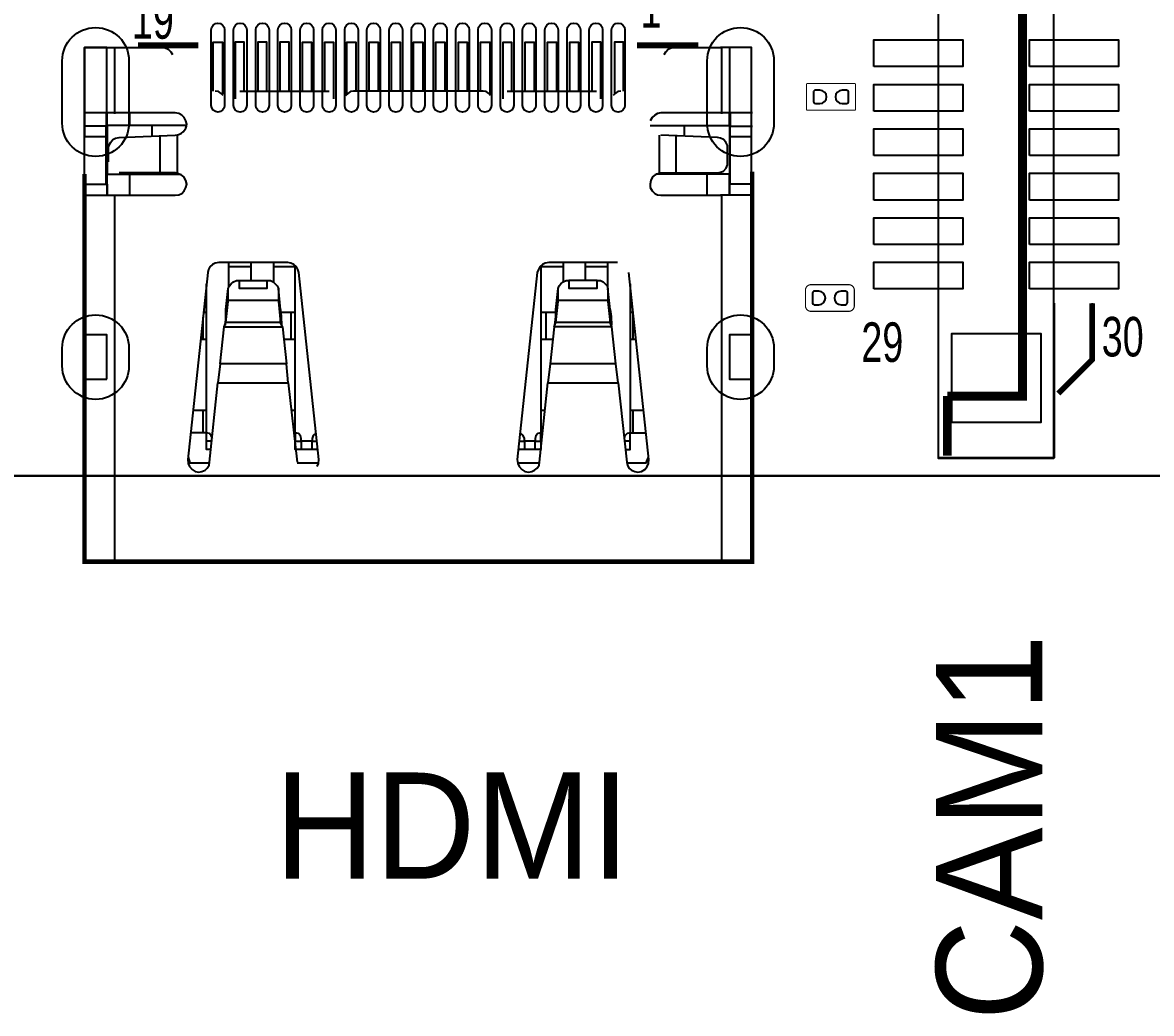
# Model space of a CAD drawing. Extents: x -19 to 125, y -16 to 75.
# Drawn here: x 30.46 to 55.85, y -16.29 to 5.99 of the extents above; entities that cross this region are included whole.
import ezdxf

# ---------------------------------------------------------------- set-up
doc = ezdxf.new("R2010")
doc.units = 0
for name, color, linetype in [('BG_LAYOUT-TOP', 52, 'CONTINUOUS'), ('BG_OUTLINE', 1, 'CONTINUOUS'), ('PG_ASSEMBLY_TOP', 111, 'CONTINUOUS'), ('PG_SILKSCREEN_TOP', 141, 'CONTINUOUS'), ('PIN_TOP', 80, 'CONTINUOUS')]:
    doc.layers.add(name, color=color, linetype=linetype)

msp = doc.modelspace()

# ---------------------------------------------------------------- linework, layer by layer
at = {"layer": 'BG_OUTLINE'}
msp.add_lwpolyline([(55.892979, 51.799693), (90.324483, 51.799693, -0.414215), (92.356483, 49.767693), (92.356483, -2.168296, -0.414215), (90.324483, -4.200296), (5.391302, -4.200296, -0.414215), (3.359302, -2.168296), (3.359302, 3.061513)], format="xyb", dxfattribs=at)
msp.add_lwpolyline([(55.892979, 51.799693), (5.391302, 51.799693, 0.414215), (3.359302, 49.767693), (3.359302, 10.492003, 0.414203), (4.121302, 9.730003), (4.627194, 9.730003), (4.627194, 3.823513), (4.121302, 3.823513, 0.414217), (3.359302, 3.061513), (3.359302, -2.168296, 0.414215), (5.391302, -4.200296), (90.324483, -4.200296, 0.414215), (92.356483, -2.168296), (92.356483, 49.767693, 0.414215), (90.324483, 51.799693)], format="xyb", close=True, dxfattribs=at)
at = {"layer": 'PG_ASSEMBLY_TOP'}
for points in [[(51.056489, 18.389702), (53.646476, 18.389702), (53.646476, -3.810305), (51.056489, -3.810305)], [(32.356577, 3.428213), (32.356577, 5.428209), (31.856578, 5.428209), (31.856578, 3.428213)], [(46.856599, 3.428213), (46.856599, 5.428209), (46.3566, 5.428209), (46.3566, 3.428213)], [(35.086595, -0.281788), (35.086595, 0.008204), (35.116592, 0.068199), (35.156597, 0.118212), (35.206584, 0.158217), (35.276587, 0.188214), (35.336582, 0.188214), (35.336582, 0.018212), (35.966578, 0.018212), (35.966578, 0.188214), (36.03658, 0.188214), (36.0966, 0.158217), (36.146588, 0.118212), (36.186593, 0.068199), (36.21659, 0.008204), (36.21659, -0.281788), (36.266577, -0.751789), (35.036582, -0.751789)], [(42.506595, -0.281788), (42.506595, 0.008204), (42.526585, 0.068199), (42.56659, 0.118212), (42.616577, 0.158217), (42.68658, 0.188214), (42.7466, 0.188214), (42.7466, 0.018212), (43.386578, 0.018212), (43.386578, 0.188214), (43.456581, 0.188214), (43.516601, 0.158217), (43.566588, 0.118212), (43.606593, 0.068199), (43.626583, 0.008204), (43.626583, -0.281788), (43.676595, -0.751789), (42.456583, -0.751789)], [(32.356577, -2.031797), (32.356577, -1.031799), (31.856578, -1.031799), (31.856578, -2.031797)], [(46.856599, -2.031797), (46.856599, -1.031799), (46.3566, -1.031799), (46.3566, -2.031797)]]:
    msp.add_lwpolyline(points, close=True, dxfattribs=at)
for points, const_width in [([(51.256489, -2.410282), (52.946478, -2.410282), (52.946478, 17.009694), (51.256489, 17.009694), (51.256489, 18.349697)], 0.2), ([(48.09109, 4.617999), (49.19091, 4.617999)], 0.0254), ([(48.09109, 4.018001), (48.09109, 4.617999)], 0.0254), ([(49.19091, 4.617999), (49.19091, 4.018001)], 0.0254), ([(49.19091, 4.018001), (48.09109, 4.018001)], 0.0254), ([(48.192538, 0.096901), (49.038637, 0.096901)], 0.0254), ([(48.065538, -0.376301), (48.065538, -0.030099)], 0.0254), ([(49.165637, -0.030099), (49.165637, -0.376301)], 0.0254), ([(49.038637, -0.503301), (48.192538, -0.503301)], 0.0254), ([(54.515487, -0.320294), (54.515487, -1.590294), (53.753487, -2.352294)], 0.127), ([(51.256489, -2.410282), (51.256489, -3.750285)], 0.2)]:
    msp.add_lwpolyline(points, dxfattribs=dict(at, const_width=const_width))
for points in [[(31.856578, 5.428209), (32.556577, 5.428209)], [(31.856578, 3.65821), (31.856578, 5.428209)], [(32.536587, 3.938219), (32.536587, 5.428209)], [(32.536587, 5.428209), (33.59658, 5.428209)], [(33.59658, 5.428209), (33.666582, 5.418201)], [(33.666582, 5.418201), (33.736585, 5.388204)], [(33.736585, 5.388204), (33.79658, 5.328209)], [(34.74659, 4.4482), (34.74659, 5.548198), (34.956598, 5.548198), (34.956598, 4.388206)], [(35.446589, 4.4482), (35.446589, 5.548198), (35.246589, 5.548198), (35.246589, 4.278198)], [(35.956596, 4.4482), (35.956596, 5.548198), (35.756596, 5.548198), (35.756596, 4.4482)], [(36.456595, 4.4482), (36.456595, 5.548198), (36.246587, 5.548198), (36.246587, 4.4482)], [(36.756594, 4.4482), (36.756594, 5.548198), (36.956594, 5.548198), (36.956594, 4.4482)], [(37.256593, 4.4482), (37.256593, 5.548198), (37.456593, 5.548198), (37.456593, 4.278198)], [(37.756592, 4.388206), (37.756592, 5.548198), (37.956592, 5.548198), (37.956592, 4.4482)], [(38.256591, 4.4482), (38.256591, 5.548198), (38.456591, 5.548198), (38.456591, 4.4482)], [(38.75659, 4.4482), (38.75659, 5.548198), (38.95659, 5.548198), (38.95659, 4.4482)], [(39.256589, 4.4482), (39.256589, 5.548198), (39.466596, 5.548198), (39.466596, 4.4482)], [(39.756588, 4.4482), (39.756588, 5.548198), (39.956588, 5.548198), (39.956588, 4.4482)], [(40.266595, 4.4482), (40.266595, 5.548198), (40.456587, 5.548198), (40.456587, 4.4482)], [(40.756586, 4.4482), (40.756586, 5.548198), (40.966593, 5.548198), (40.966593, 4.388206)], [(41.266593, 4.278198), (41.266593, 5.548198), (41.456585, 5.548198), (41.456585, 4.4482)], [(41.766592, 4.4482), (41.766592, 5.548198), (41.966591, 5.548198), (41.966591, 4.4482)], [(42.266591, 4.4482), (42.266591, 5.548198), (42.46659, 5.548198), (42.46659, 4.4482)], [(42.76659, 4.4482), (42.76659, 5.548198), (42.966589, 5.548198), (42.966589, 4.4482)], [(43.466588, 4.278198), (43.466588, 5.548198), (43.266589, 5.548198), (43.266589, 4.4482)], [(43.976595, 4.4482), (43.976595, 5.548198), (43.776595, 5.548198), (43.776595, 4.388206)], [(44.92658, 5.328209), (44.976593, 5.388204)], [(44.976593, 5.388204), (45.046595, 5.418201)], [(45.046595, 5.418201), (45.12658, 5.428209)], [(45.12658, 5.428209), (46.17659, 5.428209)], [(46.856599, 5.428209), (46.156601, 5.428209)], [(46.17659, 5.428209), (46.17659, 3.938219)], [(46.856599, 3.63822), (46.856599, 5.428209)], [(33.79658, 5.328209), (33.836585, 5.268214)], [(44.886601, 5.268214), (44.92658, 5.328209)], [(34.976587, 4.348201), (34.9266, 4.398213), (34.86658, 4.438218), (34.796578, 4.4482)], [(35.346589, 4.4482), (37.356593, 4.4482)], [(40.986583, 4.348201), (40.946578, 4.398213), (40.886583, 4.438218), (40.816581, 4.4482), (37.906579, 4.4482), (37.836577, 4.438218), (37.776582, 4.398213), (37.726595, 4.348201)], [(41.356585, 4.4482), (43.366588, 4.4482)], [(43.9166, 4.4482), (43.846598, 4.438218), (43.786577, 4.398213), (43.746598, 4.348201)], [(32.346595, 3.958209), (32.346595, 3.65821), (31.836589, 3.65821)], [(34.146592, 3.678199), (32.366585, 3.678199), (32.366585, 3.958209)], [(32.866584, 3.958209), (32.866584, 3.678199)], [(44.576594, 3.678199), (46.3566, 3.678199), (46.3566, 3.958209)], [(46.876589, 3.958209), (44.816598, 3.958209), (44.736588, 3.948201), (44.676593, 3.908196), (44.616599, 3.858209), (44.576594, 3.778199)], [(45.846594, 3.958209), (45.846594, 3.678199)], [(46.37659, 3.958209), (46.37659, 3.65821), (46.876589, 3.65821)], [(31.856578, 2.358212), (31.856578, 3.65821)], [(32.346595, 3.698215), (32.366585, 3.698215)], [(32.346595, 2.358212), (32.346595, 3.65821)], [(32.366585, 3.678199), (32.366585, 2.578202)], [(33.376591, 3.438195), (33.376591, 3.678199)], [(45.346595, 3.438195), (45.346595, 3.678199)], [(46.37659, 3.698215), (46.3566, 3.698215)], [(46.3566, 3.678199), (46.3566, 2.578202)], [(46.37659, 2.358212), (46.37659, 3.65821)], [(46.856599, 2.358212), (46.856599, 3.65821)], [(32.346595, 3.498215), (32.366585, 3.498215)], [(44.776593, 3.45821), (44.776593, 2.598217), (44.686601, 2.568219), (44.626581, 2.518207), (44.586601, 2.438197), (44.576594, 2.358212), (44.576594, 2.278202), (44.616599, 2.2082), (44.676593, 2.148205), (44.736588, 2.118208), (44.816598, 2.1082), (46.17659, 2.1082), (46.17659, -6.121781), (32.536587, -6.121781), (32.536587, 2.1082), (33.896579, 2.1082), (33.976589, 2.118208), (34.046592, 2.148205), (34.096579, 2.2082), (34.136584, 2.278202), (34.156599, 2.358212), (34.136584, 2.438197), (34.086597, 2.518207), (34.026577, 2.568219), (33.946592, 2.598217), (33.946592, 3.45821)], [(33.946592, 2.598217), (33.896579, 2.608199), (33.5566, 2.608199), (33.5566, 3.448202)], [(44.776593, 2.598217), (44.816598, 2.608199), (45.156577, 2.608199), (45.156577, 3.448202)], [(45.156577, 2.608199), (46.086598, 2.608199), (46.156601, 2.628214), (46.226578, 2.648204), (46.286598, 2.718206), (46.316595, 2.788209), (46.316595, 2.858211), (46.316595, 3.158211), (46.316595, 3.228213), (46.27659, 3.298215), (46.226578, 3.35821), (46.156601, 3.388208), (46.086598, 3.408197), (44.816598, 3.45821)], [(46.37659, 3.498215), (46.3566, 3.498215)], [(32.366585, 2.1082), (32.366585, 2.578202), (34.016594, 2.578202)], [(33.5566, 2.608199), (32.636587, 2.608199)], [(32.866584, 2.578202), (32.866584, 2.1082)], [(33.376591, 2.578202), (33.376591, 2.608199)], [(46.3566, 2.1082), (46.3566, 2.578202), (44.706591, 2.578202)], [(45.346595, 2.578202), (45.346595, 2.608199)], [(45.846594, 2.578202), (45.846594, 2.1082)], [(31.856578, 2.128215), (31.856578, 2.358212), (32.366585, 2.358212), (32.366585, 2.128215)], [(46.856599, 2.128215), (46.856599, 2.358212), (46.3566, 2.358212), (46.3566, 2.128215)], [(31.856578, -6.121781), (31.856578, 2.128215)], [(31.856578, 2.128215), (31.866586, 2.1082), (32.556577, 2.1082)], [(46.856599, 2.128215), (46.846592, 2.1082), (46.156601, 2.1082)], [(46.856599, -6.121781), (46.856599, 2.128215)], [(37.086591, -3.991788), (37.116588, -3.921785), (37.126596, -3.831793), (36.676584, 0.368198), (36.656594, 0.438201), (36.626597, 0.498196), (36.566577, 0.548208), (36.4966, 0.578206), (36.426597, 0.598195), (34.876588, 0.598195), (34.796578, 0.578206), (34.736583, 0.548208), (34.676588, 0.498196), (34.646591, 0.438201), (34.626601, 0.368198), (34.176589, -3.831793), (34.186597, -3.921785), (34.216594, -3.991788), (34.276589, -4.06179), (34.346591, -4.101795), (34.426601, -4.121785), (34.496578, -4.101795), (34.566581, -4.071798), (34.616593, -4.031793), (34.656598, -3.96179), (34.66658, -3.891788), (34.856598, -2.111781), (36.436579, -2.111781), (36.636579, -3.891788)], [(35.096577, 0.598195), (35.096577, 0.048209)], [(35.596601, 0.598195), (35.596601, 0.188214)], [(36.106583, 0.598195), (36.106583, 0.158217)], [(37.056593, -3.241802), (36.996599, -3.291789), (36.976583, -3.361792), (36.976583, -3.421786), (36.726597, -3.421786), (36.726597, -3.361792), (36.716589, -3.301797), (36.666576, -3.251784), (36.596599, -3.231794), (36.596599, 0.518211)], [(43.83659, 0.598195), (42.296588, 0.598195), (42.216578, 0.578206), (42.156583, 0.548208), (42.096588, 0.498196), (42.066591, 0.438201), (42.036594, 0.368198), (41.586582, -3.831793), (41.596589, -3.921785), (41.626587, -3.991788), (41.686582, -4.06179), (41.756584, -4.101795), (41.846576, -4.121785), (41.916579, -4.101795), (41.976599, -4.071798), (42.036594, -4.031793), (42.076599, -3.96179), (42.086581, -3.891788), (42.276598, -2.111781), (43.85658, -2.111781), (44.046597, -3.891788), (44.066587, -3.96179), (44.096584, -4.031793), (44.156579, -4.071798), (44.226582, -4.101795), (44.296584, -4.121785), (44.376594, -4.101795), (44.456579, -4.06179), (44.506591, -3.991788), (44.536589, -3.921785), (44.546596, -3.831793), (44.096584, 0.368198)], [(42.116578, 0.518211), (42.116578, -3.231794), (42.046601, -3.251784), (42.006596, -3.301797), (41.986581, -3.361792), (41.986581, -3.421786), (41.746576, -3.421786), (41.746576, -3.361792), (41.716579, -3.291789), (41.656584, -3.241802)], [(42.616577, 0.598195), (42.616577, 0.158217)], [(43.116576, 0.598195), (43.116576, 0.188214)], [(43.616601, 0.598195), (43.616601, 0.048209)], [(35.596601, 0.498196), (35.096577, 0.498196)], [(36.596599, 0.498196), (36.106583, 0.498196)], [(42.616577, 0.498196), (42.116578, 0.498196)], [(43.616601, 0.498196), (43.116576, 0.498196)], [(34.736583, -3.361792), (34.706585, -3.301797), (34.66658, -3.251784), (34.596578, -3.231794), (34.596578, 0.118212)], [(34.996577, -0.851789), (35.036582, -0.751789), (35.036582, -0.461797), (35.086595, 0.008204)], [(35.336582, 0.188214), (35.966578, 0.188214)], [(36.306582, -0.851789), (36.266577, -0.751789), (36.266577, -0.461797), (36.21659, 0.008204)], [(42.416578, -0.851789), (42.456583, -0.751789), (42.456583, -0.461797), (42.506595, 0.008204)], [(43.386578, 0.188214), (42.7466, 0.188214)], [(43.7166, -0.851789), (43.676595, -0.751789), (43.676595, -0.461797), (43.626583, 0.008204)], [(44.126582, 0.118212), (44.126582, -3.231794), (44.056579, -3.251784), (44.006592, -3.301797), (43.986577, -3.361792)], [(35.036582, -0.461797), (35.0266, -0.621792), (35.016592, -0.811784)], [(36.21659, -0.261798), (35.086595, -0.261798)], [(36.266577, -0.461797), (36.276585, -0.621792), (36.286592, -0.811784), (36.286592, -0.801802)], [(42.456583, -0.461797), (42.4466, -0.621792), (42.426585, -0.811784)], [(43.626583, -0.261798), (42.506595, -0.261798)], [(43.676595, -0.461797), (43.696585, -0.621792), (43.706593, -0.811784), (43.706593, -0.801802)], [(34.516593, -0.6318), (34.516593, -1.131799)], [(34.596578, -0.5318), (34.536583, -0.5318)], [(36.596599, -0.5318), (36.276585, -0.5318)], [(36.4966, -0.5318), (36.4966, -1.131799)], [(42.456583, -0.5318), (42.116578, -0.5318)], [(42.226586, -0.5318), (42.226586, -1.131799)], [(44.196584, -0.5318), (44.126582, -0.5318)], [(44.186577, -0.5318), (44.186577, -1.131799)], [(34.906585, -1.681785), (34.996577, -0.851789), (36.306582, -0.851789), (36.3966, -1.681785)], [(43.806593, -1.681785), (43.7166, -0.851789), (42.416578, -0.851789), (42.326585, -1.681785)], [(34.466581, -1.131799), (34.596578, -1.131799)], [(36.33658, -1.131799), (36.596599, -1.131799)], [(42.116578, -1.131799), (42.38658, -1.131799)], [(44.126582, -1.131799), (44.256579, -1.131799)], [(36.436579, -2.111781), (36.3966, -1.681785), (34.906585, -1.681785), (34.856598, -2.111781)], [(43.85658, -2.111781), (43.806593, -1.681785), (42.326585, -1.681785), (42.276598, -2.111781)], [(34.596578, -2.731795), (34.296579, -2.731795)], [(34.516593, -2.731795), (34.516593, -3.231794)], [(36.596599, -2.731795), (36.506582, -2.731795)], [(42.216578, -2.731795), (42.116578, -2.731795)], [(44.416599, -2.731795), (44.126582, -2.731795)], [(44.186577, -2.731795), (44.186577, -3.231794)], [(34.696578, -3.611804), (34.596578, -3.611804), (34.596578, -3.231794), (34.246591, -3.231794)], [(36.566577, -3.231794), (36.596599, -3.231794), (36.596599, -3.421786), (36.726597, -3.421786), (36.726597, -3.611804), (36.596599, -3.611804), (36.596599, -3.421786)], [(42.116578, -3.421786), (42.116578, -3.611804), (41.986581, -3.611804), (41.986581, -3.421786), (42.116578, -3.421786), (42.116578, -3.231794), (42.166591, -3.231794)], [(44.0166, -3.611804), (44.126582, -3.611804), (44.126582, -3.231794)], [(44.126582, -3.231794), (44.476594, -3.231794)], [(34.726601, -3.421786), (34.596578, -3.421786)], [(37.106581, -3.611804), (36.976583, -3.611804), (36.976583, -3.421786), (37.076583, -3.421786)], [(41.636594, -3.421786), (41.746576, -3.421786), (41.746576, -3.611804), (41.616579, -3.611804)], [(44.126582, -3.421786), (43.996585, -3.421786)], [(34.186597, -3.781781), (34.226576, -3.911803), (34.66658, -3.911803)], [(36.976583, -3.611804), (36.726597, -3.611804)], [(41.986581, -3.611804), (41.746576, -3.611804)], [(44.046597, -3.911803), (44.486601, -3.911803), (44.536589, -3.781781)], [(36.636579, -3.911803), (37.116588, -3.911803)], [(41.596589, -3.911803), (42.086581, -3.911803)], [(32.536587, -6.121781), (31.856578, -6.121781)], [(46.17659, -6.121781), (46.856599, -6.121781)]]:
    msp.add_lwpolyline(points, dxfattribs=at)
msp.add_lwpolyline([(32.396582, 2.858211), (32.396582, 3.158211), (32.40659, 3.228213), (32.446595, 3.298215), (32.496582, 3.35821), (32.556577, 3.388208), (32.636587, 3.408197), (33.896579, 3.45821, 0.383773), (34.156599, 3.708197), (34.136584, 3.778199), (34.096579, 3.858209), (34.046592, 3.908196), (33.976589, 3.948201), (33.896579, 3.958209), (31.836589, 3.958209)], format="xyb", dxfattribs=at)
at = {"layer": 'PG_ASSEMBLY_TOP', "const_width": 0.0254}
for points in [[(48.065538, -0.030099, -0.414214), (48.192538, 0.096901)], [(49.038637, 0.096901, -0.414253), (49.165637, -0.030099)], [(48.192538, -0.503301, -0.414135), (48.065538, -0.376301)], [(49.165637, -0.376301, -0.414175), (49.038637, -0.503301)]]:
    msp.add_lwpolyline(points, format="xyb", dxfattribs=at)
at = {"layer": 'PG_SILKSCREEN_TOP'}
for points, const_width in [([(33.056601, 5.478196), (34.416594, 5.478196)], 0.129997), ([(44.276594, 5.478196), (45.656576, 5.478196)], 0.129997), ([(46.866581, 2.638196), (46.866581, -6.131789), (31.856578, -6.131789), (31.856578, 2.588209)], 0.1)]:
    msp.add_lwpolyline(points, dxfattribs=dict(at, const_width=const_width))
for points in [[(53.656484, -0.320294), (53.656484, -3.800297), (51.056489, -3.800297), (51.056489, -0.320294)], [(54.515487, -0.320294), (54.515487, -1.590294), (53.753487, -2.352294)]]:
    msp.add_lwpolyline(points, dxfattribs=at)
at = {"layer": 'PIN_TOP'}
for points in [[(32.856589, 5.128209), (32.856589, 3.728212, -1), (31.356592, 3.728212), (31.356592, 5.128209, -1)], [(35.006597, 5.828195), (35.006597, 4.128198, -1), (34.706598, 4.128198), (34.706598, 5.828195, -1)], [(35.506597, 5.828195), (35.506597, 4.128198, -1), (35.206597, 4.128198), (35.206597, 5.828195, -1)], [(36.006595, 5.828195), (36.006595, 4.128198, -1), (35.706596, 4.128198), (35.706596, 5.828195, -1)], [(36.506594, 5.828195), (36.506594, 4.128198, -1), (36.206595, 4.128198), (36.206595, 5.828195, -1)], [(37.006594, 5.828195), (37.006594, 4.128198, -1), (36.706594, 4.128198), (36.706594, 5.828195, -1)], [(37.506592, 5.828195), (37.506592, 4.128198, -1), (37.206593, 4.128198), (37.206593, 5.828195, -1)], [(38.006591, 5.828195), (38.006591, 4.128198, -1), (37.706592, 4.128198), (37.706592, 5.828195, -1)], [(38.50659, 5.828195), (38.50659, 4.128198, -1), (38.206591, 4.128198), (38.206591, 5.828195, -1)], [(39.00659, 5.828195), (39.00659, 4.128198, -1), (38.70659, 4.128198), (38.70659, 5.828195, -1)], [(39.506588, 5.828195), (39.506588, 4.128198, -1), (39.206589, 4.128198), (39.206589, 5.828195, -1)], [(40.006587, 5.828195), (40.006587, 4.128198, -1), (39.706588, 4.128198), (39.706588, 5.828195, -1)], [(40.506586, 5.828195), (40.506586, 4.128198, -1), (40.206587, 4.128198), (40.206587, 5.828195, -1)], [(41.006585, 5.828195), (41.006585, 4.128198, -1), (40.706586, 4.128198), (40.706586, 5.828195, -1)], [(41.506585, 5.828195), (41.506585, 4.128198, -1), (41.206585, 4.128198), (41.206585, 5.828195, -1)], [(42.006583, 5.828195), (42.006583, 4.128198, -1), (41.706584, 4.128198), (41.706584, 5.828195, -1)], [(42.506583, 5.828195), (42.506583, 4.128198, -1), (42.206583, 4.128198), (42.206583, 5.828195, -1)], [(43.006581, 5.828195), (43.006581, 4.128198, -1), (42.706582, 4.128198), (42.706582, 5.828195, -1)], [(43.50658, 5.828195), (43.50658, 4.128198, -1), (43.206581, 4.128198), (43.206581, 5.828195, -1)], [(44.00658, 5.828195), (44.00658, 4.128198, -1), (43.70658, 4.128198), (43.70658, 5.828195, -1)], [(47.356585, 5.128209), (47.356585, 3.728212, -1), (45.856589, 3.728212), (45.856589, 5.128209, -1)], [(48.390988, 4.468089), (48.289388, 4.468089, 0.376179), (48.246894, 4.4196), (48.246894, 4.2037, 0.366154), (48.289388, 4.167911), (48.390988, 4.167911, 0.999013)], [(48.891012, 4.167911), (48.992612, 4.167911, 0.376179), (49.035106, 4.2164), (49.035106, 4.4323, 0.366154), (48.992612, 4.468089), (48.891012, 4.468089, 0.999013)], [(48.365715, -0.053213), (48.264115, -0.053213, 0.376179), (48.221621, -0.101702), (48.221621, -0.317602, 0.366154), (48.264115, -0.35339), (48.365715, -0.35339, 0.999013)], [(48.865739, -0.35339), (48.967339, -0.35339, 0.376179), (49.009833, -0.304902), (49.009833, -0.089002, 0.366154), (48.967339, -0.053213), (48.865739, -0.053213, 0.999013)], [(32.856589, -1.331798), (32.856589, -1.731797, -1), (31.356592, -1.731797), (31.356592, -1.331798, -1)], [(47.356585, -1.331798), (47.356585, -1.731797, -1), (45.856589, -1.731797), (45.856589, -1.331798, -1)]]:
    msp.add_lwpolyline(points, format="xyb", close=True, dxfattribs=at)
for points in [[(49.606479, 4.999761), (49.606479, 5.599659), (51.606475, 5.599659), (51.606475, 4.999761)], [(53.106498, 4.999761), (53.106498, 5.599659), (55.106494, 5.599659), (55.106494, 4.999761)], [(49.606479, 3.999763), (49.606479, 4.599661), (51.606475, 4.599661), (51.606475, 3.999763)], [(53.106498, 3.999763), (53.106498, 4.599661), (55.106494, 4.599661), (55.106494, 3.999763)], [(49.606479, 2.999765), (49.606479, 3.599663), (51.606475, 3.599663), (51.606475, 2.999765)], [(53.106498, 2.999765), (53.106498, 3.599663), (55.106494, 3.599663), (55.106494, 2.999765)], [(49.606479, 1.999767), (49.606479, 2.599665), (51.606475, 2.599665), (51.606475, 1.999767)], [(53.106498, 1.999767), (53.106498, 2.599665), (55.106494, 2.599665), (55.106494, 1.999767)], [(49.606479, 0.999769), (49.606479, 1.599667), (51.606475, 1.599667), (51.606475, 0.999769)], [(53.106498, 0.999769), (53.106498, 1.599667), (55.106494, 1.599667), (55.106494, 0.999769)], [(49.606479, -0.000254), (49.606479, 0.599643), (51.606475, 0.599643), (51.606475, -0.000254)], [(53.106498, -0.000254), (53.106498, 0.599643), (55.106494, 0.599643), (55.106494, -0.000254)], [(51.356971, -2.999816), (51.356971, -1.000811), (53.355977, -1.000811), (53.355977, -2.999816)]]:
    msp.add_lwpolyline(points, close=True, dxfattribs=at)

# ---------------------------------------------------------------- texts
at = {"layer": 'BG_LAYOUT-TOP', "width": 0.978723}
msp.add_text('CAM1', height=2.3876, rotation=90, dxfattribs=at).set_placement((53.3908, -16.4465))
msp.add_text('HDMI', height=2.3876, dxfattribs=at).set_placement((36.1315, -13.2588))
at = {"layer": 'PG_SILKSCREEN_TOP', "width": 0.714286}
for s, p in [('1', (44.356579, 5.878195)), ('19', (32.9216, 5.625795)), ('29', (49.322101, -1.639926)), ('30', (54.727094, -1.516913))]:
    msp.add_text(s, height=0.889, dxfattribs=at).set_placement(p)

doc.saveas('drawing.dxf')
